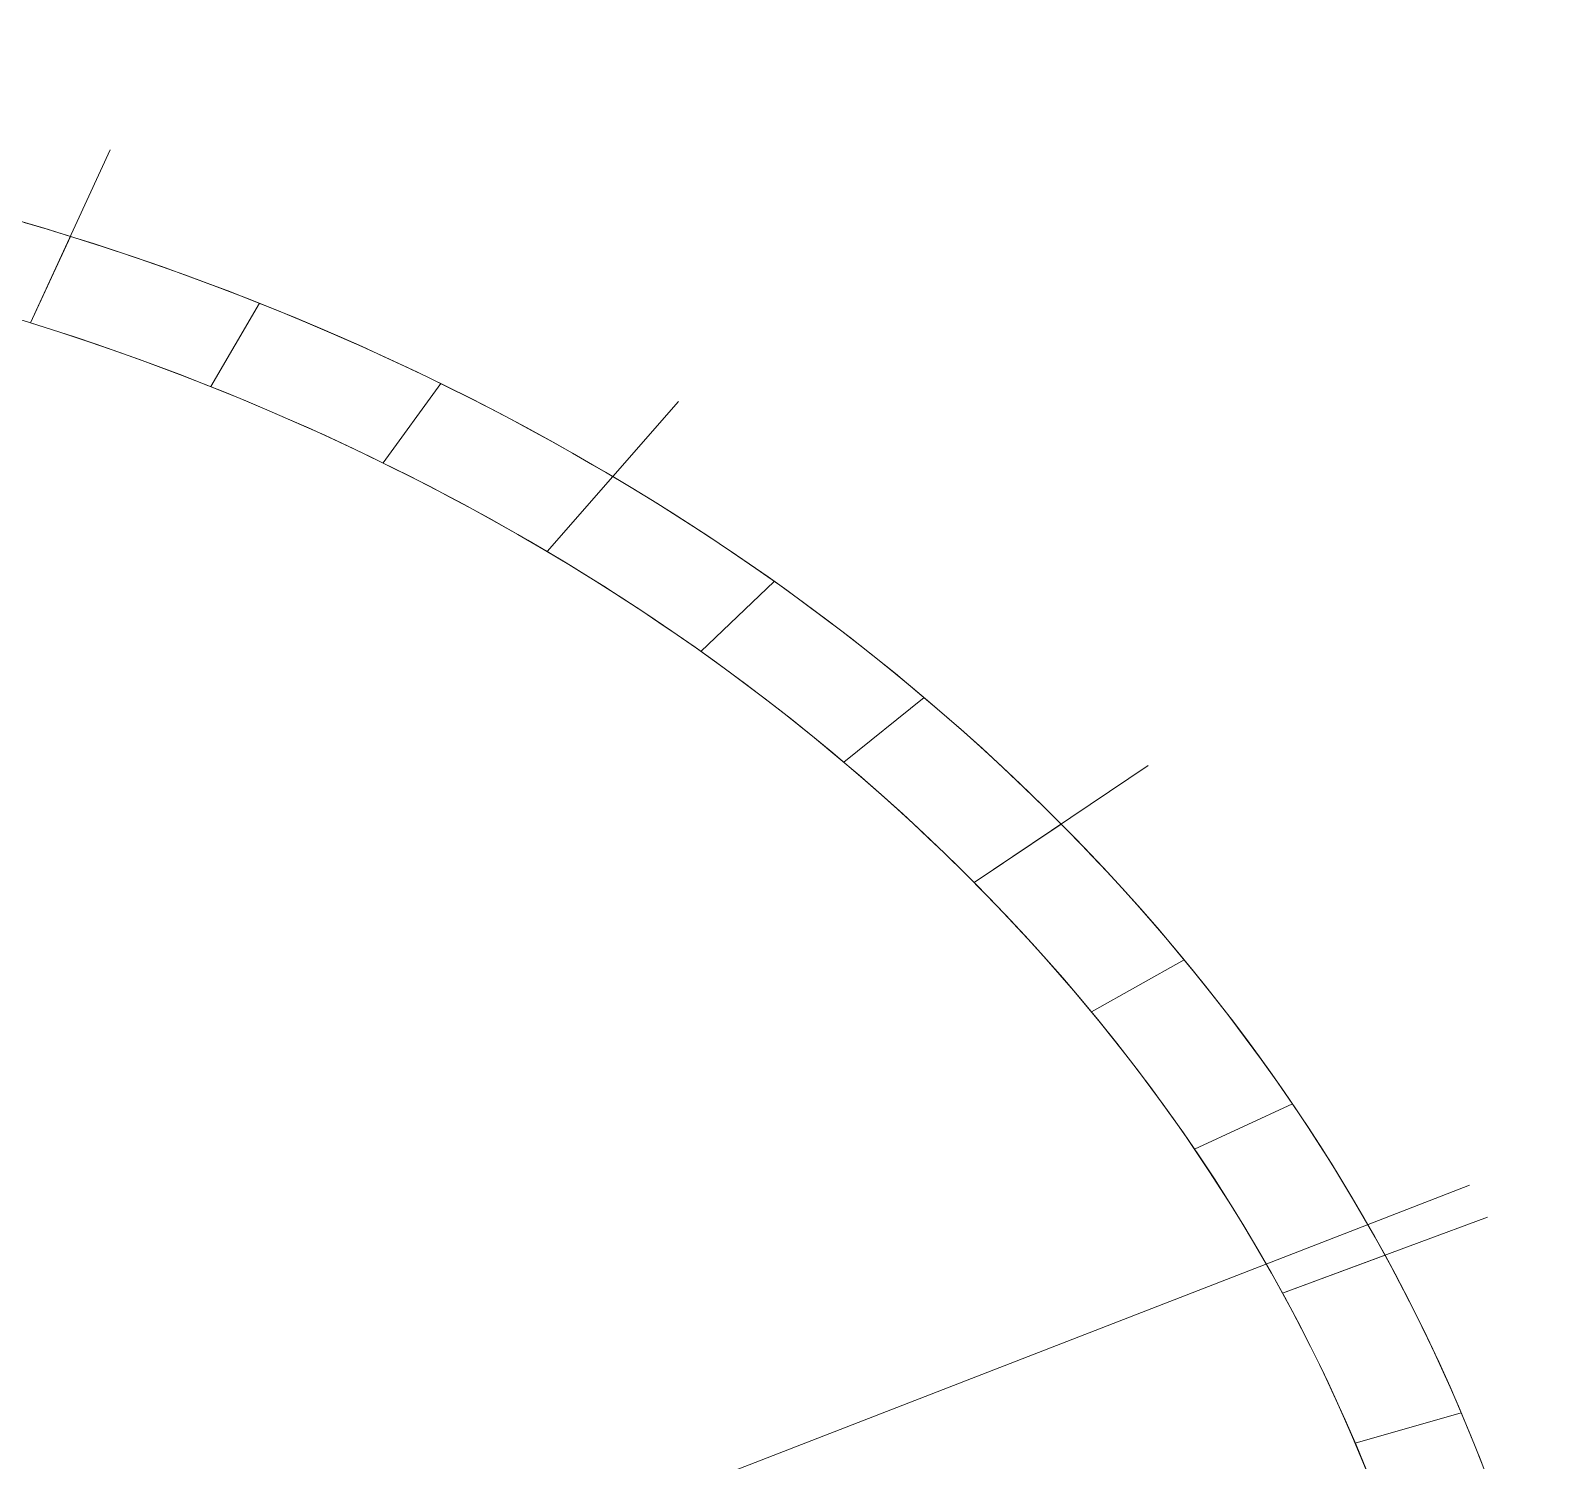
# Model space of a CAD drawing. Header units: millimetres. Extents: x -35445 to 232012, y -57203 to 42724.
# Drawn here: x 197669 to 229317, y 11479 to 41026 of the extents above; entities that cross this region are included whole.
import ezdxf

# ---------------------------------------------------------------- set-up
doc = ezdxf.new("R2010")
doc.units = ezdxf.units.MM

msp = doc.modelspace()

# ---------------------------------------------------------------- linework, layer by layer
at = {"color": 252, "lineweight": 9}
for p, q in [((197669, 34987), (199314, 38562)), ((198492, 36775), (197669, 34987)), ((197669, 34987), (198492, 36775)), ((201389, 33670), (202397, 35392)), ((204955, 32091), (206142, 33733)), ((208341, 30261), (211053, 33364)), ((209697, 31813), (208341, 30261)), ((208341, 30261), (209697, 31813)), ((211520, 28196), (213035, 29644)), ((214468, 25910), (216131, 27244)), ((217164, 23421), (220758, 25840)), ((218961, 24630), (217164, 23421)), ((217164, 23421), (218961, 24630)), ((219586, 20748), (221504, 21824)), ((221716, 17911), (223740, 18845)), ((227396, 17169), (203646, 7945)), ((223537, 14933), (227769, 16502)), ((225653, 15717), (223537, 14933)), ((223537, 14933), (225653, 15717)), ((225037, 11834), (227228, 12464))]:
    msp.add_line(p, q, dxfattribs=at)
for points in [[(198492, 36775, 0), (198014, 36922, 0), (197534, 37064, 0)], [(209697, 31813, 0), (209281, 32056, 0), (208862, 32297, 0), (208441, 32533, 0), (208016, 32766, 0), (207588, 32996, 0), (207158, 33221, 0), (206724, 33443, 0), (206288, 33661, 0), (205849, 33876, 0), (205407, 34086, 0), (204963, 34293, 0), (204516, 34496, 0), (204067, 34695, 0), (203615, 34890, 0), (203160, 35082, 0), (202703, 35269, 0), (202244, 35452, 0), (201782, 35632, 0), (201319, 35807, 0), (200853, 35979, 0), (200385, 36146, 0), (199914, 36309, 0), (199442, 36468, 0), (198968, 36624, 0), (198492, 36775, 0)], [(197669, 34987, 0), (198123, 34843, 0), (198574, 34695, 0), (199024, 34544, 0), (199472, 34388, 0), (199918, 34229, 0), (200362, 34066, 0), (200803, 33899, 0), (201243, 33728, 0), (201680, 33553, 0), (202115, 33375, 0), (202548, 33192, 0), (202979, 33007, 0), (203407, 32817, 0), (203832, 32624, 0), (204255, 32427, 0), (204676, 32226, 0), (205094, 32022, 0), (205510, 31814, 0), (205922, 31603, 0), (206332, 31388, 0), (206740, 31170, 0), (207144, 30948, 0), (207546, 30722, 0), (207945, 30494, 0), (208341, 30261, 0)], [(218961, 24630, 0), (218636, 24954, 0), (218307, 25276, 0), (217974, 25594, 0), (217637, 25910, 0), (217296, 26223, 0), (216951, 26533, 0), (216602, 26839, 0), (216249, 27143, 0), (215893, 27444, 0), (215532, 27741, 0), (215168, 28036, 0), (214800, 28327, 0), (214428, 28615, 0), (214053, 28900, 0), (213674, 29182, 0), (213292, 29460, 0), (212906, 29735, 0), (212516, 30007, 0), (212123, 30275, 0), (211727, 30540, 0), (211328, 30802, 0), (210925, 31060, 0), (210519, 31314, 0), (210109, 31565, 0), (209697, 31813, 0)], [(208341, 30261, 0), (208733, 30026, 0), (209123, 29786, 0), (209510, 29544, 0), (209894, 29298, 0), (210274, 29049, 0), (210652, 28797, 0), (211026, 28541, 0), (211397, 28283, 0), (211764, 28021, 0), (212129, 27756, 0), (212489, 27487, 0), (212847, 27216, 0), (213201, 26942, 0), (213551, 26664, 0), (213898, 26384, 0), (214241, 26100, 0), (214581, 25814, 0), (214917, 25525, 0), (215249, 25233, 0), (215578, 24938, 0), (215903, 24640, 0), (216224, 24339, 0), (216541, 24036, 0), (216854, 23730, 0), (217164, 23421, 0)], [(225653, 15717, 0), (225441, 16100, 0), (225225, 16480, 0), (225003, 16859, 0), (224776, 17236, 0), (224545, 17611, 0), (224309, 17983, 0), (224069, 18354, 0), (223823, 18723, 0), (223573, 19089, 0), (223319, 19454, 0), (223059, 19816, 0), (222795, 20175, 0), (222527, 20533, 0), (222254, 20888, 0), (221976, 21241, 0), (221694, 21591, 0), (221408, 21939, 0), (221117, 22285, 0), (220822, 22628, 0), (220523, 22968, 0), (220219, 23306, 0), (219911, 23641, 0), (219598, 23974, 0), (219282, 24303, 0), (218961, 24630, 0)], [(217164, 23421, 0), (217469, 23110, 0), (217771, 22796, 0), (218068, 22479, 0), (218362, 22160, 0), (218651, 21838, 0), (218936, 21514, 0), (219217, 21187, 0), (219494, 20858, 0), (219767, 20527, 0), (220036, 20193, 0), (220300, 19857, 0), (220560, 19519, 0), (220816, 19178, 0), (221067, 18836, 0), (221314, 18491, 0), (221556, 18144, 0), (221794, 17795, 0), (222028, 17444, 0), (222257, 17091, 0), (222482, 16736, 0), (222702, 16379, 0), (222918, 16020, 0), (223129, 15659, 0), (223335, 15297, 0), (223537, 14933, 0)], [(227658, 11401, 0), (227501, 11801, 0), (227339, 12199, 0), (227172, 12596, 0), (226999, 12992, 0), (226822, 13386, 0), (226639, 13779, 0), (226452, 14170, 0), (226260, 14559, 0), (226063, 14947, 0), (225860, 15333, 0), (225653, 15717, 0)], [(223537, 14933, 0), (223735, 14567, 0), (223927, 14199, 0), (224115, 13830, 0), (224298, 13459, 0), (224477, 13086, 0), (224650, 12712, 0), (224819, 12337, 0), (224983, 11960, 0), (225143, 11582, 0), (225297, 11202, 0)]]:
    msp.add_polyline3d(points, dxfattribs=at)
msp.add_ellipse((181219, -765), major_axis=(48731, 0), ratio=0.823831, start_param=0.161265, end_param=1.875222, dxfattribs=at)
at = {"color": 27, "lineweight": 9}
msp.add_ellipse((181219, -765), major_axis=(46411, 0), ratio=0.823831, start_param=0.161265, end_param=1.995949, dxfattribs=at)

doc.saveas('drawing.dxf')
